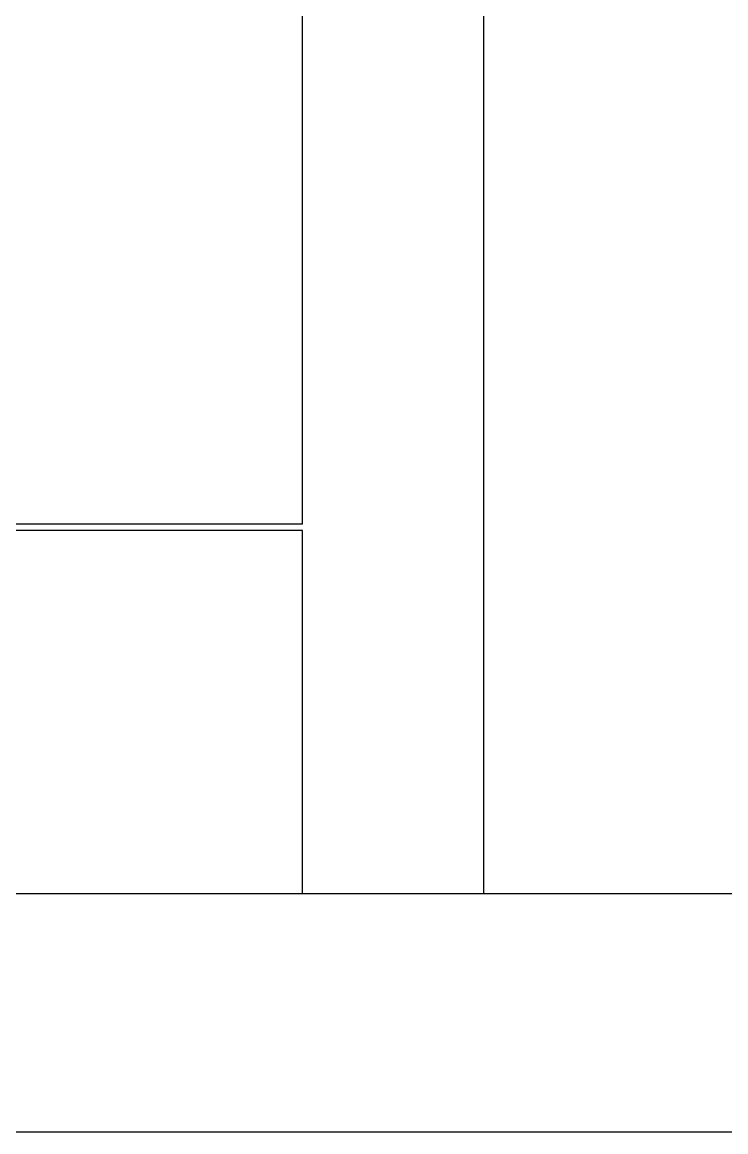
# Model space of a CAD drawing. Header units: millimetres. Extents: x -356 to 237, y 0 to 365.
# Drawn here: x 160.48 to 172.12, y 0 to 18.34 of the extents above; entities that cross this region are included whole.
import ezdxf

# ---------------------------------------------------------------- set-up
doc = ezdxf.new("R2010")
doc.units = ezdxf.units.MM

msp = doc.modelspace()

# ---------------------------------------------------------------- linework, layer by layer
at = {"color": 7, "linetype": 'Continuous', "lineweight": 25}
for p, q in [((165.111, 10.042), (165.111, 35.187)), ((168.111, 3.937), (168.111, 35.187)), ((165.111, 10.042), (105.111, 10.042)), ((165.111, 9.937), (105.111, 9.937)), ((165.111, 3.937), (165.111, 9.937)), ((0, 3.937), (222.981, 3.937)), ((0, 0), (237.321, 0))]:
    msp.add_line(p, q, dxfattribs=at)

doc.saveas('drawing.dxf')
